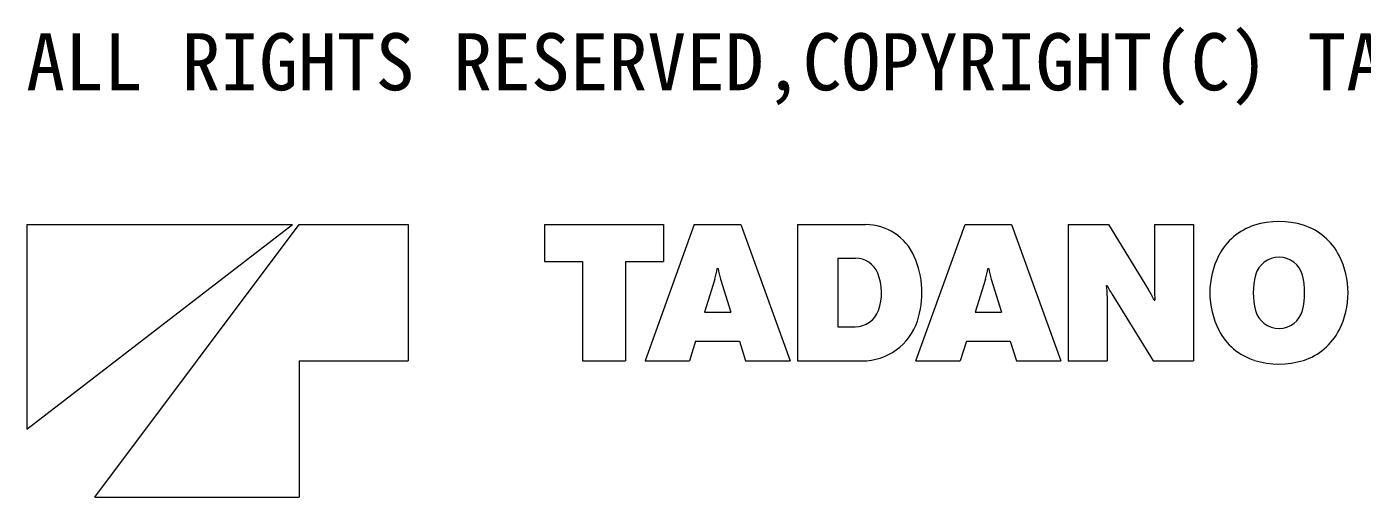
# Model space of a CAD drawing. Units: millimetres, scale not verified. Extents: x -32926 to 7352, y -3614 to 21331.
# Drawn here: x -1277 to 1468, y -223 to 743 of the extents above; entities that cross this region are included whole.
import ezdxf
from ezdxf.enums import TextEntityAlignment as Align

# ---------------------------------------------------------------- set-up
doc = ezdxf.new("R2010")
doc.units = ezdxf.units.MM
doc.header["$LTSCALE"] = 100
doc.layers.add('0-0', color=7, linetype='Continuous', lineweight=18)
doc.styles.add('ＭＳ ゴシック', font='')
doc.styles.get('ＭＳ ゴシック').set_extended_font_data('MS Gothic')

msp = doc.modelspace()

# ---------------------------------------------------------------- linework, layer by layer
at = {"layer": '0-0'}
for p, q in [((-1276.6, 336.7), (-730.6, 336.7)), ((-1136.6, -223.3), (-716.6, 336.7)), ((-716.6, 336.7), (-492.6, 336.7)), ((-492.6, 336.7), (-492.6, 56.7)), ((-212.6, 336.7), (32.2, 336.7)), ((-212.6, 336.7), (-212.6, 260.7)), ((95.6, 336.7), (-5.7, 56.7)), ((32.2, 336.7), (32.2, 260.7)), ((95.6, 336.7), (191.3, 336.7)), ((191.3, 336.7), (292.6, 56.7)), ((307.4, 336.7), (447.3, 336.7)), ((307.4, 336.7), (307.4, 56.7)), ((550.8, 56.7), (652.1, 336.7)), ((652.1, 336.7), (747.8, 336.7)), ((747.8, 336.7), (849.1, 56.7)), ((863.8, 336.7), (946.9, 336.7)), ((863.8, 336.7), (863.8, 56.7)), ((946.9, 336.7), (1029.4, 202.5)), ((1041.2, 336.7), (1121.4, 336.7)), ((1041.2, 336.7), (1041.2, 203)), ((1121.4, 336.7), (1121.4, 56.7)), ((-212.6, 260.7), (-134.4, 260.7)), ((-134.4, 260.7), (-134.4, 56.7)), ((-45.8, 260.7), (-45.8, 56.7)), ((-45.8, 260.7), (32.2, 260.7)), ((390.4, 267.7), (390.4, 127)), ((390.4, 267.7), (426.9, 267.7)), ((137.5, 224.5), (116.5, 156.6)), ((142.5, 246.7), (144.4, 246.7)), ((149.4, 224.5), (170.3, 156.6)), ((694, 224.5), (673.1, 156.6)), ((699, 246.7), (700.9, 246.7)), ((705.9, 224.5), (726.8, 156.6)), ((942.8, 211.5), (944.4, 211.5)), ((944.1, 190.4), (944.1, 56.7)), ((955.9, 190.9), (1038.4, 56.7)), ((1040.9, 181.9), (1042.4, 181.9)), ((116.5, 156.6), (170.3, 156.6)), ((673.1, 156.6), (726.8, 156.6)), ((390.4, 127), (426.5, 127)), ((98.3, 97.5), (85.7, 56.7)), ((98.3, 97.5), (188.6, 97.5)), ((654.8, 97.5), (642.3, 56.7)), ((654.8, 97.5), (745.1, 97.5)), ((745.1, 97.5), (757.6, 56.7)), ((-716.6, 56.7), (-716.6, -223.3)), ((-716.6, 56.7), (-492.6, 56.7)), ((-134.4, 56.7), (-45.8, 56.7)), ((-5.7, 56.7), (85.7, 56.7)), ((307.4, 56.7), (440.6, 56.7)), ((550.8, 56.7), (642.3, 56.7)), ((757.6, 56.7), (849.1, 56.7)), ((863.8, 56.7), (944.1, 56.7)), ((1038.4, 56.7), (1121.4, 56.7)), ((-1136.6, -223.3), (-716.6, -223.3))]:
    msp.add_line(p, q, dxfattribs=at)
for points in [[(-1276.6, 336.7), (-1276.6, -83.3), (-730.6, 336.7)], [(188.6, 97.5), (201.1, 56.7), (292.6, 56.7)]]:
    msp.add_lwpolyline(points, dxfattribs=at)
for centre, radius, start, end in [((447.3, 226.9), 109.8, 23.9328, 90), ((1283.9, 217.2), 123.8, 107.346, 153.043), ((1297.3, 174.2), 168.9, 72.7367, 107.323), ((1310.6, 217.2), 123.8, 27.0618, 72.7366), ((426.9, 218.5), 49.2, 22.2133, 90), ((379.1, 196.7), 184.3, 341.626, 23.9327), ((1324, 196.7), 168.9, 152.861, 207.131), ((1297.3, 220.1), 49.8, 14.6894, 164.799), ((1270.5, 196.7), 168.9, 332.938, 27.062), ((-2.9, 267.7), 146.9, 342.867, 351.739), ((289.8, 267.7), 146.9, 188.261, 197.133), ((373.5, 196.7), 106.9, 340.276, 22.213), ((553.6, 267.7), 146.9, 342.867, 351.739), ((846.3, 267.7), 146.9, 188.261, 197.133), ((1386.6, 196.7), 142.1, 165.132, 194.869), ((1207.9, 196.7), 142.1, 345.311, 14.6886), ((764, 190.4), 180.1, 0, 6.7299), ((1193.1, 336.7), 278.5, 206.723, 211.578), ((792.1, 56.7), 278.5, 26.7228, 31.5781), ((1221.3, 203), 180.1, 180, 186.73), ((426.5, 177.7), 50.7, 270, 340.276), ((440.6, 176.3), 119.6, 270, 341.626), ((1297.3, 173.3), 49.8, 195.203, 345.311), ((1283.9, 176.2), 123.8, 206.967, 252.685), ((1310.6, 176.2), 123.8, 287.263, 332.938), ((1297.3, 219.2), 168.9, 252.699, 287.263)]:
    msp.add_arc(centre, radius, start, end, dxfattribs=at)

# ---------------------------------------------------------------- texts
at = {"layer": '0-0', "style": 'ＭＳ ゴシック'}
msp.add_text('ALL RIGHTS RESERVED,COPYRIGHT(C) TADANOSYSTEMS INC.', height=117.3, dxfattribs=at).set_placement((-1277.7, 577.5), align=Align.BOTTOM_LEFT)

doc.saveas('drawing.dxf')
